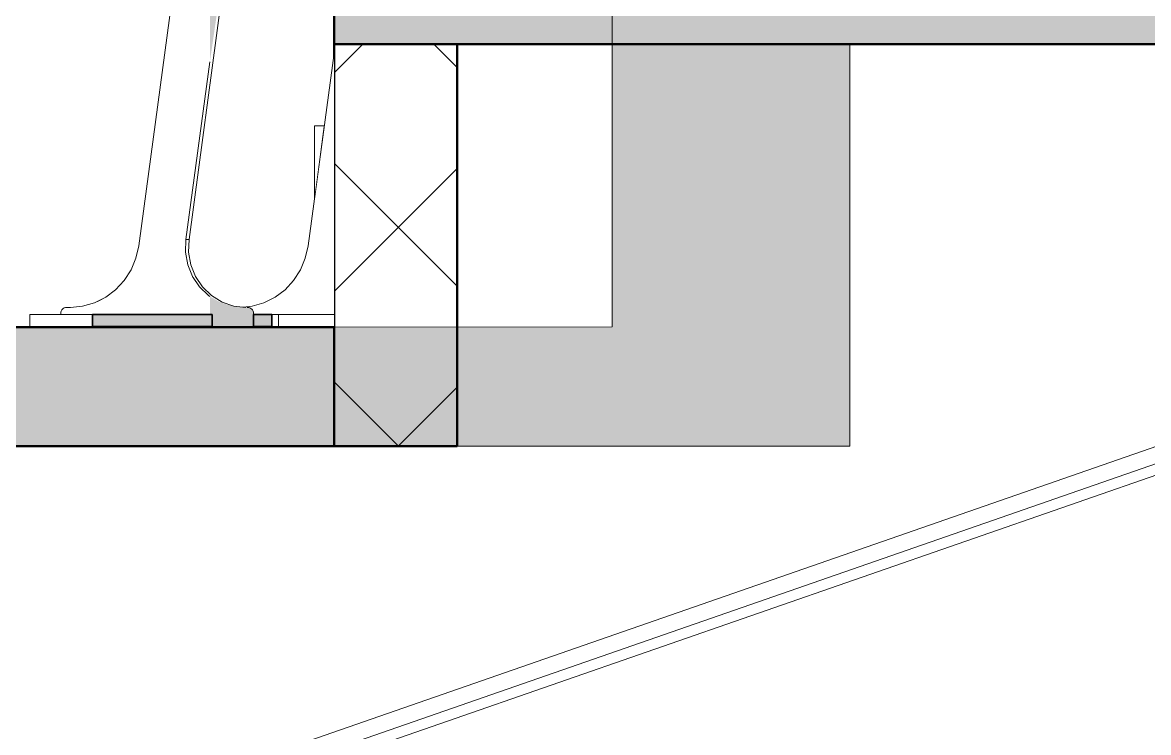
# Model space of a CAD drawing. Header units: millimetres. Extents: x -48147 to 1422273, y -494195 to 18123.
# Drawn here: x 1399780 to 1400727, y -486494 to -485897 of the extents above; entities that cross this region are included whole.
import ezdxf

# ---------------------------------------------------------------- set-up
doc = ezdxf.new("R2010")
doc.units = ezdxf.units.MM
doc.header["$MEASUREMENT"] = 0
doc.linetypes.add('Wipeout_Contour', pattern=[1000, 0, -1000])
for name, color, linetype, lineweight in [('HATCHING_Pen_No__1', 7, 'Continuous', 13), ('New_A-20-M_Floor_Slab_Pen_No__87', 8, 'Continuous', 20), ('New_A-20-M_Floor_Slab_Pen_No__89', 8, 'Continuous', 20), ('New_A-35-M_FFE_Fixed_Pen_No__1', 7, 'Continuous', 13), ('S-280-M_STRUCT_FRAME.IFC Import_Pen_No__90', 8, 'Continuous', 20)]:
    doc.layers.add(name, color=color, linetype=linetype, lineweight=lineweight)
for name, color, linetype, lineweight, true_color in [('HATCHING_Pen_No__145', 7, 'Continuous', 0, 0xa6a6a6), ('New_A-20-M_Floor_Slab_Pen_No__107', 7, 'Continuous', 15, 0xa6a6a6), ('New_A-20-M_Floor_Slab_Pen_No__27', 7, 'Continuous', 50, 0x2a2a2a), ('New_A-20-M_Floor_Slab_Pen_No__29', 7, 'Continuous', 50, 0x2a2a2a), ('New_A-20-M_Floor_Slab_Pen_No__81', 7, 'Continuous', 20, 0x6a6a6a), ('New_A-35-M_FFE_Fixed_Pen_No__104', 7, 'Continuous', 15, 0xa6a6a6), ('New_A-35-M_FFE_Fixed_Pen_No__44', 7, 'Continuous', 35, 0x444444)]:
    doc.layers.add(name, color=color, linetype=linetype, lineweight=lineweight, true_color=true_color)
for name, color, linetype in [('New_A-20-M_Floor_Slab', 7, 'Continuous'), ('New_A-25-M_Wall_Int', 7, 'Continuous'), ('New_A-35-M_FFE_Fixed', 7, 'Continuous'), ('S-280-M_STRUCT_FRAME.IFC Import', 7, 'Continuous')]:
    doc.layers.add(name, color=color, linetype=linetype)

# ---------------------------------------------------------------- blocks, each defined once
blk = doc.blocks.new('Section Elem_178_2', base_point=(1383917.51, -489195.03))
at = {"color": 254, "linetype": 'Wipeout_Contour', "lineweight": 0, "ltscale": 686134718.3128886}
blk.add_wipeout([(1398312.69, -482156.02), (1398312.69, -485602.85), (1398646.03, -485602.85), (1398646.03, -485627.85), (1398370.74, -485627.85), (1398370.74, -485628.94), (1398370.65, -485629.88), (1398370.4, -485630.79), (1398369.98, -485631.63), (1398369.42, -485632.38), (1398368.73, -485633), (1398367.94, -485633.47), (1398367.08, -485633.79), (1398366.18, -485633.93), (1398357.96, -485635.14), (1398350.07, -485637.8), (1398342.73, -485641.81), (1398336.16, -485647.06), (1398330.56, -485653.4), (1398326.09, -485660.64), (1398322.88, -485668.56), (1398321.03, -485676.94), (1398312.69, -485738.81), (1398312.69, -486491.53), (1399069.03, -486491.53), (1399069.03, -486491.28), (1399052.63, -486491.28), (1399052.63, -486490.78), (1398809.63, -486490.78), (1398809.63, -486480.78), (1398833.35, -486480.78), (1398833.35, -486479.78), (1398833.44, -486478.81), (1398833.71, -486477.87), (1398834.16, -486477), (1398834.76, -486476.25), (1398835.49, -486475.62), (1398836.33, -486475.16), (1398837.23, -486474.88), (1398838.18, -486474.78), (1398841.47, -486474.78), (1398851.79, -486473.82), (1398861.77, -486470.98), (1398871.12, -486466.33), (1398875.33, -486463.17), (1398879.81, -486460.05), (1398887.5, -486452.31), (1398893.64, -486443.37), (1398898.04, -486433.52), (1398900.55, -486423.08), (1398913.97, -486330.23), (1398913.97, -486480.78), (1398975.7, -486480.78), (1398975.7, -486479.78), (1398975.79, -486478.81), (1398976.06, -486477.87), (1398976.51, -486477), (1398977.11, -486476.25), (1398977.84, -486475.62), (1398978.68, -486475.16), (1398979.58, -486474.88), (1398980.53, -486474.78), (1398983.82, -486474.78), (1398994.14, -486473.82), (1399004.13, -486470.98), (1399013.47, -486466.33), (1399021.86, -486460.05), (1399029.04, -486452.31), (1399034.77, -486443.37), (1399038.87, -486433.52), (1399041.22, -486423.08), (1399052.63, -486338.43), (1399052.63, -486322.28), (1399054.81, -486322.28), (1399069.03, -486216.78), (1399069.03, -486171.6), (1399067.32, -486168.59), (1399063.63, -486164.29), (1399059.22, -486160.79), (1399054.25, -486158.23), (1399048.9, -486156.7), (1399039.21, -486155.06), (1399029.53, -486153.39), (1399019.85, -486151.68), (1399013.38, -486150.52), (1399013.41, -486151.17), (1399013.84, -486160.89), (1399014.34, -486170.6), (1399014.91, -486180.3), (1399015.54, -486190.01), (1399016.23, -486199.7), (1399016.99, -486209.4), (1399017.82, -486219.08), (1399018.71, -486228.77), (1399018.7, -486229.81), (1399018.49, -486230.82), (1399018.08, -486231.77), (1399017.48, -486232.61), (1399016.73, -486233.31), (1399015.86, -486233.83), (1399014.9, -486234.15), (1399013.9, -486234.26), (1398828.4, -486234.26), (1398828.41, -486185.76), (1398827.92, -486185.76), (1398827.92, -486142.42), (1398824.19, -486141.75), (1398815.14, -486137.29), (1398811.12, -486132.97), (1398810.25, -486132.37), (1398809.55, -486131.28), (1398808.19, -486129.82), (1398807.43, -486127.99), (1398804.74, -486123.83), (1398802.81, -486113.76), (1398804.74, -486103.68), (1398806.58, -486100.84), (1398806.82, -486100.06), (1398808.45, -486097.95), (1398810.25, -486095.15), (1398810.99, -486094.64), (1398813.06, -486091.94), (1398821.66, -486086.61), (1398827.92, -486085.43), (1398827.92, -486041.76), (1398828.43, -486041.76), (1398828.43, -485885.38), (1398819.96, -485809.51), (1398819.81, -485806.81), (1398820.14, -485804.13), (1398820.92, -485801.55), (1398822.13, -485799.16), (1398823.74, -485797.04), (1398825.69, -485795.24), (1398827.93, -485793.84), (1398830.36, -485792.88), (1398865.72, -485782.56), (1398868.59, -485782.03), (1398932.82, -485782.03), (1398936.03, -485773.03), (1398940.63, -485758.09), (1398944.56, -485742.96), (1398947.83, -485727.69), (1398950.42, -485712.3), (1399012.35, -485287.89), (1399012.59, -485286.94), (1399013.01, -485286.05), (1399013.61, -485285.26), (1399014.35, -485284.59), (1399015.22, -485284.08), (1399016.17, -485283.74), (1399017.18, -485283.59), (1399043.62, -485283.59), (1399043.62, -485264.85), (1399625.18, -485264.85), (1399625.18, -485289.85), (1399349.89, -485289.85), (1399349.89, -485290.94), (1399349.8, -485291.88), (1399349.54, -485292.79), (1399349.13, -485293.63), (1399348.57, -485294.37), (1399347.88, -485295), (1399347.09, -485295.47), (1399346.23, -485295.79), (1399345.33, -485295.93), (1399337.11, -485297.14), (1399329.21, -485299.8), (1399321.87, -485303.81), (1399315.31, -485309.06), (1399309.7, -485315.4), (1399305.23, -485322.64), (1399302.03, -485330.56), (1399300.18, -485338.94), (1399190.34, -486153.53), (1400042.19, -486153.53), (1400042.19, -486153.28), (1400025.79, -486153.28), (1400025.79, -486152.78), (1399786.57, -486152.78), (1399786.57, -486142.78), (1399812.49, -486142.78), (1399812.49, -486141.78), (1399812.58, -486140.81), (1399812.86, -486139.87), (1399813.3, -486139), (1399813.91, -486138.25), (1399814.64, -486137.62), (1399815.47, -486137.16), (1399816.38, -486136.88), (1399817.32, -486136.78), (1399820.61, -486136.78), (1399830.93, -486135.82), (1399840.92, -486132.98), (1399850.26, -486128.33), (1399858.65, -486122.05), (1399865.83, -486114.31), (1399871.56, -486105.37), (1399875.67, -486095.52), (1399878.01, -486085.08), (1399903.47, -485896.26), (1399790.01, -485896.26), (1399790.02, -485847.76), (1399789.49, -485847.76), (1399789.49, -485794.43), (1399789.4, -485794.37), (1399788.7, -485793.28), (1399787.34, -485791.82), (1399786.58, -485789.99), (1399783.89, -485785.83), (1399781.95, -485775.76), (1399783.89, -485765.68), (1399785.73, -485762.84), (1399785.97, -485762.06), (1399787.59, -485759.95), (1399789.4, -485757.15), (1399789.49, -485757.08), (1399789.49, -485703.76), (1399790.04, -485703.76), (1399790.04, -485547.38), (1399780.96, -485471.51), (1399780.8, -485468.81), (1399781.15, -485466.13), (1399781.99, -485463.55), (1399783.29, -485461.16), (1399785.01, -485459.04), (1399787.11, -485457.24), (1399789.5, -485455.84), (1399792.11, -485454.88), (1399830.01, -485444.56), (1399833.08, -485444.03), (1399835.05, -485444.03), (1399837.96, -485444.11), (1399840.8, -485444.8), (1399842.03, -485445.38), (1399844.87, -485444.56), (1399847.74, -485444.03), (1399905.98, -485444.03), (1399909.19, -485435.03), (1399913.79, -485420.09), (1399917.72, -485404.96), (1399920.99, -485389.69), (1399923.58, -485374.3), (1399985.51, -484949.89), (1399985.74, -484948.94), (1399986.17, -484948.05), (1399986.77, -484947.26), (1399987.51, -484946.59), (1399988.38, -484946.08), (1399989.33, -484945.74), (1399990.34, -484945.59), (1400016.78, -484945.59), (1400016.78, -484926.85), (1400604.32, -484926.85), (1400604.32, -484951.85), (1400329.03, -484951.85), (1400329.03, -484952.94), (1400328.95, -484953.88), (1400328.69, -484954.79), (1400328.27, -484955.63), (1400327.71, -484956.37), (1400327.02, -484957), (1400326.24, -484957.47), (1400325.37, -484957.79), (1400324.47, -484957.93), (1400316.25, -484959.14), (1400308.36, -484961.8), (1400301.02, -484965.81), (1400294.45, -484971.06), (1400288.85, -484977.4), (1400284.38, -484984.64), (1400281.17, -484992.56), (1400279.32, -485000.94), (1400169.48, -485815.53), (1401015.35, -485815.53), (1401015.35, -485815.28), (1400998.95, -485815.28), (1400998.95, -485814.78), (1400765.72, -485814.78), (1400765.72, -485804.78), (1400791.64, -485804.78), (1400791.64, -485803.78), (1400791.73, -485802.81), (1400792, -485801.87), (1400792.45, -485801), (1400793.05, -485800.25), (1400793.78, -485799.62), (1400794.62, -485799.16), (1400795.52, -485798.88), (1400796.47, -485798.78), (1400799.76, -485798.78), (1400810.08, -485797.82), (1400820.07, -485794.98), (1400829.41, -485790.33), (1400837.8, -485784.05), (1400844.98, -485776.31), (1400850.71, -485767.37), (1400854.81, -485757.52), (1400857.16, -485747.08), (1400882.62, -485558.26), (1400763.17, -485558.26), (1400763.18, -485509.76), (1400762.65, -485509.76), (1400762.65, -485445.84), (1400761.1, -485437.76), (1400762.65, -485429.67), (1400762.65, -485365.76), (1400763.2, -485365.76), (1400763.2, -485209.38), (1400754.12, -485133.51), (1400753.96, -485130.81), (1400754.31, -485128.13), (1400755.15, -485125.55), (1400756.45, -485123.16), (1400758.17, -485121.04), (1400760.27, -485119.24), (1400762.66, -485117.84), (1400765.27, -485116.88), (1400803.17, -485106.56), (1400806.24, -485106.03), (1400814.2, -485106.03), (1400817.11, -485106.11), (1400819.95, -485106.8), (1400821.18, -485107.38), (1400824.01, -485106.56), (1400826.88, -485106.03), (1400879.14, -485106.03), (1400882.35, -485097.03), (1400886.94, -485082.09), (1400890.88, -485066.96), (1400894.15, -485051.69), (1400896.74, -485036.3), (1400958.67, -484611.89), (1400958.9, -484610.94), (1400959.33, -484610.05), (1400959.93, -484609.26), (1400960.67, -484608.59), (1400961.54, -484608.08), (1400962.49, -484607.74), (1400963.49, -484607.59), (1400989.94, -484607.59), (1400989.94, -484588.85), (1401583.47, -484588.85), (1401583.47, -484613.85), (1401308.18, -484613.85), (1401308.18, -484614.94), (1401308.09, -484615.88), (1401307.84, -484616.79), (1401307.42, -484617.63), (1401306.86, -484618.38), (1401306.17, -484619), (1401305.38, -484619.47), (1401304.52, -484619.79), (1401303.62, -484619.93), (1401295.4, -484621.14), (1401287.5, -484623.8), (1401280.17, -484627.81), (1401273.6, -484633.06), (1401268, -484639.4), (1401263.52, -484646.64), (1401260.32, -484654.56), (1401258.47, -484662.94), (1401148.63, -485477.53), (1401988.51, -485477.53), (1401988.51, -485477.28), (1401744.99, -485477.28), (1401744.99, -485467.28), (1401770.78, -485467.28), (1401770.78, -485466.28), (1401770.87, -485465.31), (1401771.15, -485464.37), (1401771.6, -485463.5), (1401772.2, -485462.75), (1401772.93, -485462.12), (1401773.76, -485461.66), (1401774.67, -485461.38), (1401775.61, -485461.28), (1401778.9, -485461.28), (1401789.22, -485460.32), (1401799.21, -485457.48), (1401808.55, -485452.83), (1401816.94, -485446.55), (1401824.12, -485438.81), (1401829.85, -485429.87), (1401833.96, -485420.02), (1401836.3, -485409.58), (1401861.76, -485220.76), (1401736.33, -485220.76), (1401736.34, -485172.26), (1401735.81, -485172.26), (1401735.81, -485028.26), (1401736.36, -485028.26), (1401736.36, -484871.88), (1401727.28, -484796.01), (1401727.12, -484793.31), (1401727.47, -484790.63), (1401728.31, -484788.05), (1401729.61, -484785.66), (1401731.33, -484783.54), (1401733.43, -484781.74), (1401735.82, -484780.34), (1401738.43, -484779.38), (1401776.33, -484769.05), (1401779.4, -484768.53), (1401793.34, -484768.53), (1401796.26, -484768.61), (1401799.09, -484769.3), (1401800.32, -484769.88), (1401803.16, -484769.05), (1401806.03, -484768.53), (1401852.71, -484768.53), (1401855.87, -484759.62), (1401860.46, -484744.67), (1401864.38, -484729.55), (1401867.64, -484714.28), (1401870.22, -484698.88), (1401874.23, -484671.23), (1401874.25, -484671.23), (1401879.3, -484636.29), (1401879.57, -484635.32), (1401880.02, -484634.42), (1401880.65, -484633.63), (1401881.42, -484632.96), (1401882.32, -484632.46), (1401883.3, -484632.13), (1401884.33, -484632), (1402039.93, -484632), (1402040.9, -484632.06), (1402083.95, -484638.28), (1402102.05, -484638.28), (1402106.15, -484638.74), (1402110.06, -484640.08), (1402113.6, -484642.25), (1402116.63, -484645.15), (1402118.98, -484648.65), (1402120.57, -484652.59), (1402121.32, -484656.78), (1402121.18, -484661.05), (1402055.92, -485145.03), (1402222.11, -485145.03), (1402222.11, -485144.53), (1402422.11, -485144.53), (1402422.11, -485145.03), (1402672.11, -485145.03), (1402672.11, -482687.03), (1403748.83, -482687.03), (1403748.83, -481849.43), (1398312.69, -481849.43), (1398312.69, -482067.5), (1402542.21, -481857.68), (1402703.38, -481859.82), (1402707.53, -481859.91), (1402709.67, -481860.41), (1402713.34, -481934.3), (1402709.24, -481935.11), (1402699.04, -481936.19), (1402683.03, -481937.53), (1402661.71, -481939.07), (1402635.73, -481940.78), (1402605.87, -481942.59), (1402573.04, -481944.46), (1402538.24, -481946.33), (1402514, -481947.55)], dxfattribs=at).dxf.layer = 'New_A-25-M_Wall_Int'
at = {"color": 254, "linetype": 'Wipeout_Contour', "lineweight": 0, "ltscale": 42979455.47697693}
blk.add_wipeout([(1398312.69, -486929.53), (1398312.69, -487041.03), (1398465.06, -487041.03), (1398465.06, -487108.83), (1398533.85, -487084.95), (1398518.25, -487040.04), (1398517.4, -487037.58), (1398512.9, -487024.63), (1399479.93, -486688.83), (1399479.93, -486595.03), (1399750.03, -486595.03), (1402268.3, -485720.54), (1402268.3, -485613.53), (1402265.99, -485608.16), (1402260.43, -485605.93), (1402195.78, -485605.93), (1402195.78, -485577.53), (1401448.95, -485577.53), (1401448.95, -485915.53), (1401233.68, -485915.53), (1400475.79, -485915.53), (1400475.79, -486253.53), (1400260.52, -486253.53), (1399502.63, -486253.53), (1399502.63, -486591.53), (1399287.36, -486591.53), (1398529.47, -486591.53), (1398529.47, -486929.53), (1398314.2, -486929.53)], dxfattribs=at).dxf.layer = 'New_A-25-M_Wall_Int'
at = {"color": 254, "linetype": 'Wipeout_Contour', "lineweight": 0, "ltscale": 69650979.92822212}
blk.add_wipeout([(1399919.98, -486090.53), (1399921.85, -486101.01), (1399925.82, -486110.86), (1399931.71, -486119.6), (1399939.26, -486126.85), (1399948.13, -486132.28), (1399957.9, -486135.64), (1399965.78, -486136.52), (1399973.28, -486135.82), (1399983.27, -486132.98), (1399992.61, -486128.33), (1400001, -486122.05), (1400008.18, -486114.31), (1400013.91, -486105.37), (1400018.02, -486095.52), (1400020.36, -486085.08), (1400025.79, -486044.83), (1400025.79, -485984.28), (1400033.95, -485984.28), (1400042.19, -485923.17), (1400042.19, -485825.82), (1400038.37, -485822.79), (1400033.4, -485820.23), (1400028.04, -485818.7), (1400018.35, -485817.06), (1400008.67, -485815.39), (1399999, -485813.68), (1399992.53, -485812.52), (1399992.55, -485813.17), (1399992.99, -485822.89), (1399993.49, -485832.6), (1399994.05, -485842.3), (1399994.68, -485852.01), (1399995.38, -485861.7), (1399996.14, -485871.4), (1399996.97, -485881.08), (1399997.86, -485890.77), (1399997.85, -485891.81), (1399997.64, -485892.82), (1399997.22, -485893.77), (1399996.63, -485894.61), (1399995.88, -485895.31), (1399995.01, -485895.83), (1399994.05, -485896.15), (1399993.05, -485896.26), (1399945.07, -485896.26), (1399920.31, -486079.87)], dxfattribs=at).dxf.layer = 'New_A-25-M_Wall_Int'
blk = doc.blocks.new('Section Elem_181_2', base_point=(1383917.51, -489195.03))
at = {"color": 254, "linetype": 'Wipeout_Contour', "lineweight": 0, "ltscale": 5929358.20481774}
blk.add_wipeout([(1400475.79, -485915.53), (1400275.79, -485915.53), (1400275.79, -486253.53), (1400475.79, -486253.53)], dxfattribs=at).dxf.layer = 'New_A-20-M_Floor_Slab'
at = {"layer": 'New_A-20-M_Floor_Slab_Pen_No__87', "linetype": 'Continuous'}
for p, q in [((1400475.79, -486253.53), (1400475.79, -485915.53)), ((1400275.79, -486253.53), (1400475.79, -486253.53))]:
    blk.add_line(p, q, dxfattribs=at)
blk = doc.blocks.new('Section Elem_182_2', base_point=(1383917.51, -489195.03))
at = {"color": 254, "linetype": 'Wipeout_Contour', "lineweight": 0, "ltscale": 5928734.572495055}
blk.add_wipeout([(1400145.72, -486253.53), (1400275.79, -486253.53), (1400275.79, -485915.53), (1400145.72, -485915.53)], dxfattribs=at).dxf.layer = 'New_A-20-M_Floor_Slab'
at = {"color": 254, "linetype": 'Wipeout_Contour', "lineweight": 0, "ltscale": 5928293.220964042}
blk.add_wipeout([(1400145.72, -486253.53), (1400145.72, -485915.53), (1400042.19, -485915.53), (1400042.19, -486253.53)], dxfattribs=at).dxf.layer = 'New_A-20-M_Floor_Slab'
at = {"layer": 'New_A-20-M_Floor_Slab_Pen_No__107', "linetype": 'Continuous'}
h = blk.add_hatch(dxfattribs=at)
h.set_pattern_fill('Concrete_Block_0002', color=256, style=0, pattern_type=2)
h.set_pattern_definition([(45, (1383917.51, -489195.03), (-91.9239, 91.9239), []), (135, (1383917.51, -489195.03), (91.9239, 91.9239), [])])
h.paths.add_polyline_path([(1400145.72, -486253.53), (1400145.72, -485915.53), (1400042.19, -485915.53), (1400042.19, -486253.53)])
at = {"layer": 'New_A-20-M_Floor_Slab_Pen_No__27', "linetype": 'Continuous'}
for p, q in [((1400042.19, -485915.53), (1400042.19, -486153.53)), ((1400145.72, -485915.53), (1400145.72, -486253.53)), ((1400042.19, -486153.53), (1400042.19, -486253.53)), ((1400145.72, -486253.53), (1400042.19, -486253.53))]:
    blk.add_line(p, q, dxfattribs=at)
at = {"layer": 'New_A-20-M_Floor_Slab_Pen_No__87', "linetype": 'Continuous'}
blk.add_line((1400275.79, -486253.53), (1400145.72, -486253.53), dxfattribs=at)
blk = doc.blocks.new('Section Elem_234_2', base_point=(1383917.51, -489195.03))
at = {"color": 254, "linetype": 'Wipeout_Contour', "lineweight": 0, "ltscale": 4445955.941504519}
blk.add_wipeout([(1400025.79, -485984.28), (1400025.79, -486044.83), (1400033.95, -485984.28)], dxfattribs=at).dxf.layer = 'New_A-20-M_Floor_Slab'
at = {"color": 254, "linetype": 'Wipeout_Contour', "lineweight": 0, "ltscale": 5928156.465484246}
blk.add_wipeout([(1400025.79, -486153.28), (1400042.19, -486153.28), (1400042.19, -486152.78), (1400025.79, -486152.78)], dxfattribs=at).dxf.layer = 'New_A-20-M_Floor_Slab'
at = {"layer": 'New_A-20-M_Floor_Slab_Pen_No__89', "linetype": 'Continuous'}
for p, q in [((1400033.95, -485984.28), (1400025.79, -485984.28)), ((1400025.79, -485984.28), (1400025.79, -486044.83)), ((1400025.79, -486152.78), (1400025.79, -486153.28)), ((1400042.19, -486153.28), (1400025.79, -486153.28))]:
    blk.add_line(p, q, dxfattribs=at)
blk = doc.blocks.new('Section Elem_310_2', base_point=(1383917.51, -489195.03))
at = {"layer": 'New_A-35-M_FFE_Fixed_Pen_No__44', "linetype": 'Continuous'}
blk.add_line((1399939.79, -486142.78), (1399939.79, -486152.78), dxfattribs=at)
at = {"color": 254, "linetype": 'Wipeout_Contour', "lineweight": 0, "ltscale": 5927673.527502273}
blk.add_wipeout([(1399919.26, -486101.02), (1399923.23, -486110.86), (1399925.82, -486110.86), (1399921.85, -486101.02)], dxfattribs=at).dxf.layer = 'New_A-35-M_FFE_Fixed'
at = {"color": 254, "linetype": 'Wipeout_Contour', "lineweight": 0, "ltscale": 7409720.272457634}
blk.add_wipeout([(1399936.67, -486126.85), (1399937.85, -486127.58), (1399946.09, -486132.28), (1399948.13, -486132.28), (1399939.26, -486126.85)], dxfattribs=at).dxf.layer = 'New_A-35-M_FFE_Fixed'
at = {"color": 254, "linetype": 'Wipeout_Contour', "lineweight": 0, "ltscale": 22227510.2282973}
blk.add_wipeout([(1399812.49, -486141.78), (1399812.49, -486142.78), (1399846.84, -486142.78), (1399846.84, -486130.03), (1399840.92, -486132.98), (1399830.93, -486135.82), (1399820.61, -486136.78), (1399817.32, -486136.78), (1399816.38, -486136.88), (1399815.47, -486137.16), (1399814.64, -486137.62), (1399813.91, -486138.25), (1399813.3, -486139), (1399812.86, -486139.87), (1399812.58, -486140.81)], dxfattribs=at).dxf.layer = 'New_A-35-M_FFE_Fixed'
at = {"color": 254, "linetype": 'Wipeout_Contour', "lineweight": 0, "ltscale": 5927993.529631691}
blk.add_wipeout([(1399989.84, -486152.78), (1399995.55, -486152.78), (1399995.55, -486142.78), (1399989.84, -486142.78)], dxfattribs=at).dxf.layer = 'New_A-35-M_FFE_Fixed'
at = {"layer": 'New_A-35-M_FFE_Fixed_Pen_No__1', "linetype": 'Continuous'}
for p, q in [((1399815.47, -486137.16), (1399815.47, -486137.16)), ((1399816.38, -486136.88), (1399816.38, -486136.88)), ((1399813.91, -486138.25), (1399813.91, -486138.25)), ((1399814.64, -486137.62), (1399814.64, -486137.62))]:
    blk.add_line(p, q, dxfattribs=at)
at = {"layer": 'New_A-35-M_FFE_Fixed_Pen_No__44', "linetype": 'Continuous'}
blk.add_line((1399989.84, -486152.78), (1399974.56, -486152.78), dxfattribs=at)
at = {"color": 254, "linetype": 'Wipeout_Contour', "lineweight": 0, "ltscale": 5927649.173370535}
blk.add_wipeout([(1399919.26, -486101.02), (1399921.85, -486101.02), (1399919.98, -486090.53), (1399917.4, -486090.53)], dxfattribs=at).dxf.layer = 'New_A-35-M_FFE_Fixed'
at = {"color": 254, "linetype": 'Wipeout_Contour', "lineweight": 0, "ltscale": 5927740.254918515}
blk.add_wipeout([(1399929.12, -486119.6), (1399936.67, -486126.85), (1399939.26, -486126.85), (1399931.71, -486119.6)], dxfattribs=at).dxf.layer = 'New_A-35-M_FFE_Fixed'
at = {"color": 254, "linetype": 'Wipeout_Contour', "lineweight": 0, "ltscale": 5928092.439688222}
blk.add_wipeout([(1400042.19, -486142.78), (1399995.55, -486142.78), (1399995.55, -486152.78), (1400042.19, -486152.78)], dxfattribs=at).dxf.layer = 'New_A-35-M_FFE_Fixed'
at = {"layer": 'New_A-35-M_FFE_Fixed_Pen_No__1', "linetype": 'Continuous'}
for p, q in [((1399936.67, -486126.85), (1399936.67, -486126.85)), ((1399995.55, -486152.78), (1399989.84, -486152.78)), ((1400042.19, -486152.78), (1399995.55, -486152.78))]:
    blk.add_line(p, q, dxfattribs=at)
at = {"color": 254, "linetype": 'Wipeout_Contour', "lineweight": 0, "ltscale": 32603696.36590572}
blk.add_wipeout([(1399965.78, -486136.52), (1399968.14, -486136.78), (1399969.63, -486136.78), (1399970.57, -486136.88), (1399971.48, -486137.16), (1399972.31, -486137.62), (1399973.04, -486138.25), (1399973.64, -486139), (1399974.09, -486139.87), (1399974.36, -486140.81), (1399974.46, -486141.78), (1399974.46, -486142.78), (1400042.19, -486142.78), (1400042.19, -485923.17), (1400020.36, -486085.08), (1400018.02, -486095.52), (1400013.91, -486105.37), (1400008.18, -486114.31), (1400001, -486122.05), (1399992.61, -486128.33), (1399983.27, -486132.98), (1399973.28, -486135.82)], dxfattribs=at).dxf.layer = 'New_A-35-M_FFE_Fixed'
at = {"color": 254, "linetype": 'Wipeout_Contour', "lineweight": 0, "ltscale": 5927704.35549124}
blk.add_wipeout([(1399925.82, -486110.86), (1399923.23, -486110.86), (1399929.12, -486119.6), (1399931.71, -486119.6)], dxfattribs=at).dxf.layer = 'New_A-35-M_FFE_Fixed'
at = {"layer": 'New_A-35-M_FFE_Fixed_Pen_No__1', "linetype": 'Continuous'}
for p, q in [((1400020.36, -486085.08), (1400042.19, -485923.17)), ((1400018.02, -486095.52), (1400020.36, -486085.08)), ((1400013.91, -486105.37), (1400018.02, -486095.52)), ((1400008.18, -486114.31), (1400013.91, -486105.37)), ((1400001, -486122.05), (1400008.18, -486114.31)), ((1399992.61, -486128.33), (1400001, -486122.05)), ((1399983.27, -486132.98), (1399992.61, -486128.33)), ((1399995.55, -486142.78), (1399989.84, -486142.78)), ((1399995.55, -486142.78), (1399995.55, -486152.78)), ((1399995.55, -486142.78), (1400042.19, -486142.78))]:
    blk.add_line(p, q, dxfattribs=at)
at = {"layer": 'New_A-35-M_FFE_Fixed_Pen_No__44', "linetype": 'Continuous'}
blk.add_line((1399989.84, -486142.78), (1399989.84, -486152.78), dxfattribs=at)
at = {"color": 254, "linetype": 'Wipeout_Contour', "lineweight": 0, "ltscale": 5927513.346529409}
blk.add_wipeout([(1399937.85, -485930.59), (1399917.72, -486079.87), (1399920.31, -486079.87), (1399976.49, -485663.24)], dxfattribs=at).dxf.layer = 'New_A-35-M_FFE_Fixed'
at = {"color": 254, "linetype": 'Wipeout_Contour', "lineweight": 0, "ltscale": 5927915.626028976}
blk.add_wipeout([(1399974.31, -486141.78), (1399974.46, -486141.78), (1399974.36, -486140.81), (1399974.21, -486140.81)], dxfattribs=at).dxf.layer = 'New_A-35-M_FFE_Fixed'
at = {"layer": 'New_A-35-M_FFE_Fixed_Pen_No__104', "linetype": 'Continuous'}
blk.add_hatch(color=256, dxfattribs=at).paths.add_polyline_path([(1399937.85, -485641.27), (1399937.85, -485930.59), (1399976.49, -485663.24), (1399976.49, -485373.93)])
at = {"color": 254, "linetype": 'Wipeout_Contour', "lineweight": 0, "ltscale": 5927632.401022108}
blk.add_wipeout([(1399917.72, -486079.87), (1399917.4, -486090.53), (1399919.98, -486090.53), (1399920.31, -486079.87)], dxfattribs=at).dxf.layer = 'New_A-35-M_FFE_Fixed'
at = {"color": 254, "linetype": 'Wipeout_Contour', "lineweight": 0, "ltscale": 5927911.036423428}
blk.add_wipeout([(1399973.92, -486139.87), (1399974.09, -486139.87), (1399973.64, -486139), (1399973.44, -486139)], dxfattribs=at).dxf.layer = 'New_A-35-M_FFE_Fixed'
at = {"layer": 'New_A-35-M_FFE_Fixed_Pen_No__1', "linetype": 'Continuous'}
blk.add_line((1399917.72, -486079.87), (1399917.72, -486079.87), dxfattribs=at)
at = {"color": 254, "linetype": 'Wipeout_Contour', "lineweight": 0, "ltscale": 5927917.129333694}
blk.add_wipeout([(1399974.31, -486142.78), (1399974.46, -486142.78), (1399974.46, -486141.78), (1399974.31, -486141.78)], dxfattribs=at).dxf.layer = 'New_A-35-M_FFE_Fixed'
at = {"color": 254, "linetype": 'Wipeout_Contour', "lineweight": 0, "ltscale": 5927913.635139742}
blk.add_wipeout([(1399974.09, -486139.87), (1399973.92, -486139.87), (1399974.21, -486140.81), (1399974.36, -486140.81)], dxfattribs=at).dxf.layer = 'New_A-35-M_FFE_Fixed'
at = {"color": 254, "linetype": 'Wipeout_Contour', "lineweight": 0, "ltscale": 5927904.408675057}
blk.add_wipeout([(1399972.79, -486138.25), (1399973.04, -486138.25), (1399972.31, -486137.62), (1399972.01, -486137.62)], dxfattribs=at).dxf.layer = 'New_A-35-M_FFE_Fixed'
at = {"color": 254, "linetype": 'Wipeout_Contour', "lineweight": 0, "ltscale": 5927900.63173976}
blk.add_wipeout([(1399972.01, -486137.62), (1399972.31, -486137.62), (1399971.48, -486137.16), (1399971.12, -486137.16)], dxfattribs=at).dxf.layer = 'New_A-35-M_FFE_Fixed'
at = {"color": 254, "linetype": 'Wipeout_Contour', "lineweight": 0, "ltscale": 5927907.921683937}
blk.add_wipeout([(1399973.44, -486139), (1399973.64, -486139), (1399973.04, -486138.25), (1399972.79, -486138.25)], dxfattribs=at).dxf.layer = 'New_A-35-M_FFE_Fixed'
at = {"layer": 'New_A-35-M_FFE_Fixed_Pen_No__104', "linetype": 'Continuous'}
blk.add_hatch(color=256, dxfattribs=at).paths.add_polyline_path([(1399939.79, -486152.78), (1399989.84, -486152.78), (1399989.84, -486142.78), (1399939.79, -486142.78)])
at = {"layer": 'New_A-35-M_FFE_Fixed_Pen_No__44', "linetype": 'Continuous'}
blk.add_line((1399989.84, -486142.78), (1399974.56, -486142.78), dxfattribs=at)
at = {"color": 254, "linetype": 'Wipeout_Contour', "lineweight": 0, "ltscale": 5927896.735781828}
blk.add_wipeout([(1399971.12, -486137.16), (1399971.48, -486137.16), (1399970.57, -486136.88), (1399970.14, -486136.88)], dxfattribs=at).dxf.layer = 'New_A-35-M_FFE_Fixed'
at = {"color": 254, "linetype": 'Wipeout_Contour', "lineweight": 0, "ltscale": 5927892.870457705}
blk.add_wipeout([(1399970.14, -486136.88), (1399970.57, -486136.88), (1399969.63, -486136.78), (1399969.13, -486136.78)], dxfattribs=at).dxf.layer = 'New_A-35-M_FFE_Fixed'
at = {"layer": 'New_A-35-M_FFE_Fixed_Pen_No__1', "linetype": 'Continuous'}
blk.add_line((1399973.28, -486135.82), (1399983.27, -486132.98), dxfattribs=at)
at = {"color": 254, "linetype": 'Wipeout_Contour', "lineweight": 0, "ltscale": 5927864.353605133}
blk.add_wipeout([(1399967.55, -486136.78), (1399968.14, -486136.78), (1399957.9, -486135.64), (1399956.57, -486135.64)], dxfattribs=at).dxf.layer = 'New_A-35-M_FFE_Fixed'
at = {"layer": 'New_A-35-M_FFE_Fixed_Pen_No__1', "linetype": 'Continuous'}
for p, q in [((1399965.78, -486136.52), (1399973.28, -486135.82)), ((1399969.63, -486136.78), (1399969.63, -486136.78)), ((1399970.57, -486136.88), (1399970.57, -486136.88)), ((1399971.48, -486137.16), (1399971.48, -486137.16)), ((1399972.31, -486137.62), (1399972.31, -486137.62))]:
    blk.add_line(p, q, dxfattribs=at)
at = {"color": 254, "linetype": 'Wipeout_Contour', "lineweight": 0, "ltscale": 5927822.228747836}
blk.add_wipeout([(1399956.57, -486135.64), (1399957.9, -486135.64), (1399948.13, -486132.28), (1399946.09, -486132.28)], dxfattribs=at).dxf.layer = 'New_A-35-M_FFE_Fixed'
at = {"layer": 'New_A-35-M_FFE_Fixed_Pen_No__104', "linetype": 'Continuous'}
blk.add_hatch(color=256, dxfattribs=at).paths.add_polyline_path([(1399974.31, -486142.78), (1399974.31, -486141.78), (1399974.21, -486140.81), (1399973.92, -486139.87), (1399973.44, -486139), (1399972.79, -486138.25), (1399972.01, -486137.62), (1399971.12, -486137.16), (1399970.14, -486136.88), (1399969.13, -486136.78), (1399967.55, -486136.78), (1399956.57, -486135.64), (1399946.09, -486132.28), (1399937.85, -486127.58), (1399937.85, -486147.78), (1399942.74, -486147.78), (1399942.74, -486142.78)])
blk = doc.blocks.new('Section Elem_311_2', base_point=(1383917.51, -489195.03))
at = {"layer": 'New_A-35-M_FFE_Fixed_Pen_No__1', "linetype": 'Continuous'}
for p, q in [((1399814.64, -486137.62), (1399815.47, -486137.16)), ((1399815.47, -486137.16), (1399816.38, -486136.88)), ((1399816.38, -486136.88), (1399817.32, -486136.78)), ((1399817.32, -486136.78), (1399820.61, -486136.78)), ((1399820.61, -486136.78), (1399830.93, -486135.82)), ((1399830.93, -486135.82), (1399840.92, -486132.98)), ((1399948.13, -486132.28), (1399957.9, -486135.64)), ((1399957.9, -486135.64), (1399968.14, -486136.78)), ((1399969.63, -486136.78), (1399969.13, -486136.78)), ((1399969.63, -486136.78), (1399970.57, -486136.88)), ((1399970.57, -486136.88), (1399971.48, -486137.16)), ((1399971.48, -486137.16), (1399972.31, -486137.62)), ((1399972.31, -486137.62), (1399973.04, -486138.25)), ((1399973.04, -486138.25), (1399973.64, -486139)), ((1399973.64, -486139), (1399974.09, -486139.87)), ((1399974.09, -486139.87), (1399974.36, -486140.81)), ((1399974.46, -486141.78), (1399974.31, -486141.78)), ((1399974.36, -486140.81), (1399974.46, -486141.78)), ((1399974.46, -486141.78), (1399974.46, -486142.78))]:
    blk.add_line(p, q, dxfattribs=at)
at = {"layer": 'New_A-35-M_FFE_Fixed_Pen_No__44', "linetype": 'Continuous'}
blk.add_line((1399974.56, -486142.78), (1399974.56, -486152.78), dxfattribs=at)
at = {"color": 254, "linetype": 'Wipeout_Contour', "lineweight": 0, "ltscale": 82981285.7127748}
blk.add_wipeout([(1399850.26, -486128.33), (1399846.84, -486130.03), (1399846.84, -486142.78), (1399937.85, -486142.78), (1399937.85, -486127.58), (1399936.67, -486126.85), (1399929.12, -486119.6), (1399923.23, -486110.86), (1399919.26, -486101.02), (1399917.4, -486090.53), (1399917.72, -486079.87), (1399937.85, -485930.59), (1399937.85, -485641.27), (1399927.12, -485720.9), (1399925.94, -485726.13), (1399923.89, -485731.05), (1399921.03, -485735.52), (1399917.44, -485739.39), (1399913.24, -485742.53), (1399908.57, -485744.85), (1399903.58, -485746.28), (1399898.42, -485746.76), (1399848.97, -485746.76), (1399848.96, -485750.38), (1399848.96, -485754.01), (1399848.97, -485757.63), (1399848.98, -485761.26), (1399849.01, -485764.88), (1399849.04, -485768.51), (1399849.08, -485772.13), (1399849.13, -485775.76), (1399849.22, -485780.44), (1399849.31, -485785.11), (1399849.42, -485789.79), (1399849.55, -485794.47), (1399849.69, -485799.15), (1399849.84, -485803.82), (1399850.01, -485808.5), (1399850.18, -485812.52), (1399856.64, -485813.68), (1399866.32, -485815.39), (1399876, -485817.06), (1399885.69, -485818.7), (1399891.05, -485820.23), (1399896.02, -485822.79), (1399900.43, -485826.29), (1399904.11, -485830.59), (1399906.94, -485835.54), (1399908.8, -485840.96), (1399909.62, -485846.65), (1399909.38, -485852.4), (1399878.01, -486085.08), (1399875.67, -486095.52), (1399871.56, -486105.37), (1399865.83, -486114.31), (1399858.65, -486122.05)], dxfattribs=at).dxf.layer = 'New_A-35-M_FFE_Fixed'
at = {"color": 254, "linetype": 'Wipeout_Contour', "lineweight": 0, "ltscale": 5927314.34782931}
blk.add_wipeout([(1399786.57, -486142.78), (1399786.57, -486152.78), (1399839.33, -486152.78), (1399839.33, -486142.78)], dxfattribs=at).dxf.layer = 'New_A-35-M_FFE_Fixed'
at = {"layer": 'New_A-35-M_FFE_Fixed_Pen_No__104', "linetype": 'Continuous'}
for points in [[(1399976.49, -485373.93), (1399937.85, -485641.27), (1399937.85, -485930.59), (1399976.49, -485663.24)], [(1399974.31, -486142.78), (1399974.31, -486141.78), (1399974.21, -486140.81), (1399973.92, -486139.87), (1399973.44, -486139), (1399972.79, -486138.25), (1399972.01, -486137.62), (1399971.12, -486137.16), (1399970.14, -486136.88), (1399969.13, -486136.78), (1399967.55, -486136.78), (1399956.57, -486135.64), (1399946.09, -486132.28), (1399937.85, -486127.58), (1399937.85, -486147.78), (1399942.74, -486147.78), (1399942.74, -486142.78)], [(1399974.56, -486152.78), (1399974.56, -486142.78), (1399839.33, -486142.78), (1399839.33, -486152.78)]]:
    blk.add_hatch(color=256, dxfattribs=at).paths.add_polyline_path(points)
at = {"layer": 'New_A-35-M_FFE_Fixed_Pen_No__1', "linetype": 'Continuous'}
for p, q in [((1399976.49, -485663.24), (1399920.31, -486079.87)), ((1399878.01, -486085.08), (1399909.38, -485852.4)), ((1399937.85, -485930.59), (1399917.72, -486079.87)), ((1399917.72, -486079.87), (1399917.4, -486090.53)), ((1399920.31, -486079.87), (1399917.72, -486079.87)), ((1399920.31, -486079.87), (1399919.98, -486090.53)), ((1399875.67, -486095.52), (1399878.01, -486085.08)), ((1399871.56, -486105.37), (1399875.67, -486095.52)), ((1399917.4, -486090.53), (1399919.26, -486101.02)), ((1399919.98, -486090.53), (1399921.85, -486101.02)), ((1399865.83, -486114.31), (1399871.56, -486105.37)), ((1399919.26, -486101.02), (1399923.23, -486110.86)), ((1399921.85, -486101.02), (1399925.82, -486110.86)), ((1399858.65, -486122.05), (1399865.83, -486114.31)), ((1399923.23, -486110.86), (1399929.12, -486119.6)), ((1399925.82, -486110.86), (1399931.71, -486119.6)), ((1399850.26, -486128.33), (1399858.65, -486122.05)), ((1399929.12, -486119.6), (1399936.67, -486126.85)), ((1399931.71, -486119.6), (1399939.26, -486126.85)), ((1399936.67, -486126.85), (1399937.85, -486127.58)), ((1399939.26, -486126.85), (1399948.13, -486132.28)), ((1399840.92, -486132.98), (1399850.26, -486128.33)), ((1399786.57, -486142.78), (1399839.33, -486142.78)), ((1399786.57, -486152.78), (1399786.57, -486142.78)), ((1399812.49, -486141.78), (1399812.58, -486140.81)), ((1399812.49, -486142.78), (1399812.49, -486141.78)), ((1399812.58, -486140.81), (1399812.86, -486139.87)), ((1399812.86, -486139.87), (1399813.31, -486139)), ((1399813.31, -486139), (1399813.91, -486138.25)), ((1399813.91, -486138.25), (1399814.64, -486137.62)), ((1399839.33, -486152.78), (1399786.57, -486152.78))]:
    blk.add_line(p, q, dxfattribs=at)
at = {"layer": 'New_A-35-M_FFE_Fixed_Pen_No__44', "linetype": 'Continuous'}
for p, q in [((1399839.33, -486142.78), (1399839.33, -486152.78)), ((1399939.79, -486142.78), (1399839.33, -486142.78)), ((1399939.79, -486152.78), (1399839.33, -486152.78))]:
    blk.add_line(p, q, dxfattribs=at)
blk = doc.blocks.new('Section Elem_321_2', base_point=(1383917.51, -489195.03))
at = {"layer": 'New_A-20-M_Floor_Slab_Pen_No__81', "linetype": 'Continuous', "lineweight": 0, "true_color": 0x353535}
blk.add_hatch(color=250, dxfattribs=at).paths.add_polyline_path([(1400042.19, -486253.53), (1400042.19, -486153.53), (1399069.03, -486153.53), (1399069.03, -486253.53)])
at = {"layer": 'New_A-20-M_Floor_Slab_Pen_No__29', "linetype": 'Continuous'}
for p, q in [((1400042.19, -486153.53), (1399069.03, -486153.53)), ((1400042.19, -486253.53), (1399172.56, -486253.53))]:
    blk.add_line(p, q, dxfattribs=at)
blk = doc.blocks.new('Section Elem_322_2', base_point=(1383917.51, -489195.03))
at = {"layer": 'New_A-20-M_Floor_Slab_Pen_No__81', "linetype": 'Continuous', "lineweight": 0, "true_color": 0x353535}
blk.add_hatch(color=250, dxfattribs=at).paths.add_polyline_path([(1401015.35, -485915.53), (1401015.35, -485815.53), (1400042.19, -485815.53), (1400042.19, -485915.53)])
at = {"layer": 'New_A-20-M_Floor_Slab_Pen_No__29', "linetype": 'Continuous'}
for p, q in [((1400042.19, -485815.53), (1400042.19, -485915.53)), ((1400145.72, -485915.53), (1400042.19, -485915.53)), ((1401015.35, -485915.53), (1400145.72, -485915.53))]:
    blk.add_line(p, q, dxfattribs=at)
blk = doc.blocks.new('Section Elem_594_2', base_point=(1383917.51, -489195.03))
at = {"color": 254, "linetype": 'Wipeout_Contour', "lineweight": 0, "ltscale": 48932714.69355424}
blk.add_wipeout([(1398520.32, -487045.98), (1398607.31, -487296.51), (1399324.93, -487047.31), (1399324.93, -486995.03), (1399453.62, -486995.03), (1399453.62, -486786.23), (1399451.37, -486780.86), (1399445.92, -486778.63), (1399382.63, -486778.63), (1399382.63, -486770.03), (1399541.08, -486770.03), (1399615.48, -486770.03), (1399656.29, -486770.03), (1399656.29, -486778.63), (1399594.42, -486778.63), (1399588.97, -486780.86), (1399586.71, -486786.23), (1399586.71, -486956.4), (1402652.12, -485891.92), (1402652.12, -485726.51), (1402616.38, -485623.59), (1402443.6, -485683.59), (1402443.6, -485832.53), (1402445.75, -485837.91), (1402450.94, -485840.13), (1402511.26, -485840.13), (1402511.26, -485851.03), (1402195.78, -485851.03), (1402195.78, -485840.13), (1402260.43, -485840.13), (1402265.99, -485837.91), (1402268.3, -485832.53), (1402268.3, -485744.47)], dxfattribs=at).dxf.layer = 'S-280-M_STRUCT_FRAME.IFC Import'
at = {"color": 254, "linetype": 'Wipeout_Contour', "lineweight": 0, "ltscale": 5929831.743790997}
blk.add_wipeout([(1402268.3, -485737.8), (1398518.25, -487040.04), (1398520.32, -487045.98), (1402268.3, -485744.47)], dxfattribs=at).dxf.layer = 'S-280-M_STRUCT_FRAME.IFC Import'
at = {"color": 254, "linetype": 'Wipeout_Contour', "lineweight": 0, "ltscale": 5929823.137879008}
blk.add_wipeout([(1402268.3, -485735.04), (1398517.4, -487037.58), (1398518.25, -487040.04), (1402268.3, -485737.8)], dxfattribs=at).dxf.layer = 'S-280-M_STRUCT_FRAME.IFC Import'
at = {"color": 254, "linetype": 'Wipeout_Contour', "lineweight": 0, "ltscale": 5929807.366911412}
blk.add_wipeout([(1402268.3, -485720.54), (1398512.9, -487024.63), (1398517.4, -487037.58), (1402268.3, -485735.04)], dxfattribs=at).dxf.layer = 'S-280-M_STRUCT_FRAME.IFC Import'
at = {"color": 254, "linetype": 'Wipeout_Contour', "lineweight": 0, "ltscale": 5932619.060225428}
blk.add_wipeout([(1399586.71, -486956.4), (1399586.27, -486963.22), (1402652.12, -485898.58), (1402652.12, -485891.92)], dxfattribs=at).dxf.layer = 'S-280-M_STRUCT_FRAME.IFC Import'
at = {"color": 254, "linetype": 'Wipeout_Contour', "lineweight": 0, "ltscale": 5932623.989223639}
blk.add_wipeout([(1399586.27, -486963.22), (1399585.21, -486966.35), (1402652.12, -485901.34), (1402652.12, -485898.58)], dxfattribs=at).dxf.layer = 'S-280-M_STRUCT_FRAME.IFC Import'
at = {"color": 254, "linetype": 'Wipeout_Contour', "lineweight": 0, "ltscale": 7417070.440144562}
blk.add_wipeout([(1402652.12, -485901.34), (1399573.26, -486970.5), (1399573.26, -486985), (1402682.09, -485905.43), (1402652.12, -485905.43)], dxfattribs=at).dxf.layer = 'S-280-M_STRUCT_FRAME.IFC Import'
at = {"layer": 'S-280-M_STRUCT_FRAME.IFC Import_Pen_No__90', "linetype": 'Continuous'}
for p, q in [((1398512.9, -487024.63), (1402268.3, -485720.54)), ((1398517.4, -487037.58), (1402268.3, -485735.04)), ((1398520.32, -487045.98), (1402268.3, -485744.47))]:
    blk.add_line(p, q, dxfattribs=at)

msp = doc.modelspace()

# ---------------------------------------------------------------- block references
at = {"layer": 'New_A-25-M_Wall_Int'}
msp.add_blockref('Section Elem_178_2', (1383917.51, -489195.03), dxfattribs=at)

# ---------------------------------------------------------------- next in the draw order: block references
at = {"layer": 'New_A-20-M_Floor_Slab'}
msp.add_blockref('Section Elem_181_2', (1383917.51, -489195.03), dxfattribs=at)

# ---------------------------------------------------------------- next in the draw order: block references
msp.add_blockref('Section Elem_182_2', (1383917.51, -489195.03), dxfattribs=at)

# ---------------------------------------------------------------- next in the draw order: block references
msp.add_blockref('Section Elem_234_2', (1383917.51, -489195.03), dxfattribs=at)

# ---------------------------------------------------------------- next in the draw order: block references
at = {"layer": 'New_A-35-M_FFE_Fixed'}
msp.add_blockref('Section Elem_310_2', (1383917.51, -489195.03), dxfattribs=at)

# ---------------------------------------------------------------- next in the draw order: block references
at = {"layer": 'New_A-20-M_Floor_Slab'}
msp.add_blockref('Section Elem_322_2', (1383917.51, -489195.03), dxfattribs=at)
at = {"layer": 'New_A-35-M_FFE_Fixed'}
msp.add_blockref('Section Elem_311_2', (1383917.51, -489195.03), dxfattribs=at)

# ---------------------------------------------------------------- next in the draw order: block references
at = {"layer": 'New_A-20-M_Floor_Slab'}
msp.add_blockref('Section Elem_321_2', (1383917.51, -489195.03), dxfattribs=at)

# ---------------------------------------------------------------- next in the draw order: block references
at = {"layer": 'S-280-M_STRUCT_FRAME.IFC Import'}
msp.add_blockref('Section Elem_594_2', (1383917.51, -489195.03), dxfattribs=at)

# ---------------------------------------------------------------- next in the draw order: hatches: boundary and pattern name
at = {"layer": 'HATCHING_Pen_No__145', "linetype": 'Continuous'}
for points in [[(1401248.95, -485577.53), (1401448.95, -485577.53), (1401448.95, -485915.53), (1400275.79, -485915.53), (1400275.79, -485815.29), (1401248.95, -485815.28)], [(1400275.79, -485915.53), (1400475.79, -485915.53), (1400475.79, -486253.53), (1399302.63, -486253.53), (1399302.63, -486153.29), (1400275.79, -486153.28)]]:
    msp.add_hatch(color=256, dxfattribs=at).paths.add_polyline_path(points)

# ---------------------------------------------------------------- next in the draw order: linework, layer by layer
at = {"layer": 'HATCHING_Pen_No__1', "linetype": 'Continuous', "flags": 128}
for points in [[(1401248.95, -485577.53), (1401448.95, -485577.53), (1401448.95, -485915.53), (1400275.79, -485915.53), (1400275.79, -485815.29), (1401248.95, -485815.28)], [(1400275.79, -485915.53), (1400475.79, -485915.53), (1400475.79, -486253.53), (1399302.63, -486253.53), (1399302.63, -486153.29), (1400275.79, -486153.28)]]:
    msp.add_lwpolyline(points, close=True, dxfattribs=at)

doc.saveas('drawing.dxf')
